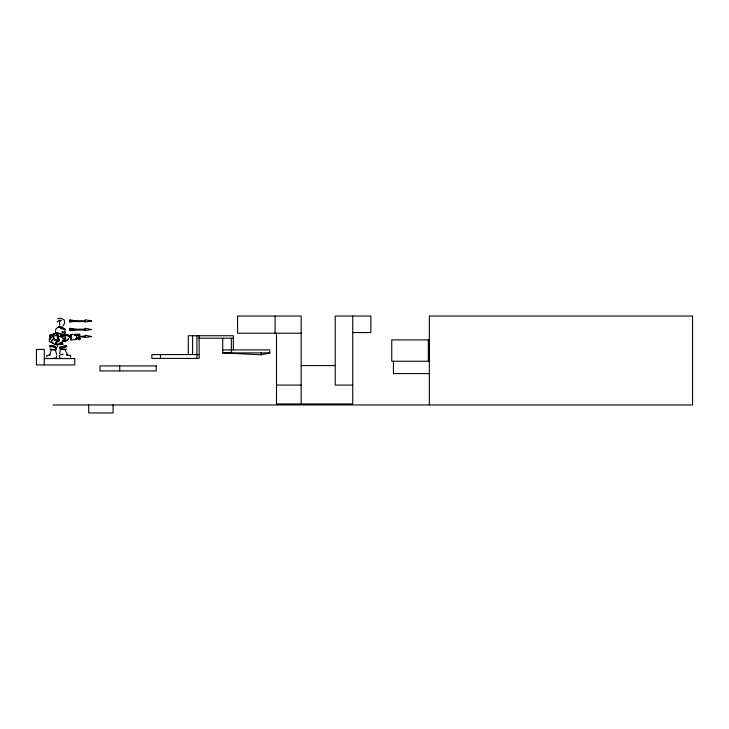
<?xml version="1.0" encoding="UTF-8"?>
<svg xmlns="http://www.w3.org/2000/svg" width="729" height="729" viewBox="0 0 729 729"><rect width="100%" height="100%" fill="white"/><g stroke="black" fill="none" stroke-linecap="round" stroke-linejoin="round"><path stroke-width="1.09" d="M56.744 340.416L56.844 343.851L57.728 344.07A5.996 1.166 10 0 0 58.785 344.152M63.077 339.103L62.712 336.643L60.689 335.787M58.384 338.065L58.065 335.003L57.181 333.654L56.097 333.253L53.326 334.028M56.598 341.245C60.443 342.047 56.725 338.347 57.144 335.622L57.281 335.185C55.422 334.183 57.965 333.253 56.525 334.028C54.866 332.816 57.099 333.873 53.964 333.955L54.447 333.836L50.173 334.848L49.636 336.625L50.283 338.903M53.919 338.32L51.877 335.258L50.392 335.468L50.711 339.067M49.709 355.47L51.249 349.647L55.522 350.275L56.643 354.476M73.182 334.456L70.74 334.456L70.74 340.006L76.436 339.395L76.554 338.311M71.078 335.304L71.078 339.149M70.74 340.006L70.895 338.611M76.436 335.058L76.436 339.395M62.339 336.269L58.147 336.461M57.491 346.804L57.691 345.792L56.06 343.924M59.559 353.693L60.389 349.555L64.999 349.555L67.059 353.693L67.232 355.524M76.399 338.538L76.089 339.131L75.98 338.566M60.06 342.849L59.787 344.024L58.839 344.024M61.318 342.348L60.325 342.348L60.161 344.516L58.475 344.516M65.109 338.065L65.027 335.003L64.954 335.513L62.885 334.629M65.309 338.056L65.519 335.112L65.601 338.183M56.826 355.816L56.115 358.048L53.8 358.048M51.959 336.461L52.616 334.939M61.746 342.594L62.776 340.379M63.678 340.944L63.004 340.662L63.578 339.504M49.718 346.603L50.11 346.002L52.634 346.038L54.775 346.676L56.634 348.662M50.128 347.305L50.52 346.712L52.734 346.749L54.566 347.368L56.051 349.319M68.79 338.356L67.241 340.643L64.826 341.081L66.858 340.479L67.833 339.04M62.995 326.118L64.635 323.129L64.134 319.703L60.826 318.209L57.764 318.71M49.791 346.093L50.219 345.546L54.848 346.157L56.57 347.979M58.575 339.049L57.919 341.081M58.302 341.208L58.994 339.049M79.397 339.75L77.256 337.609L76.445 338.192L79.397 339.75L80.226 338.912L78.796 337.481M57.053 322.172L58.967 320.396L61.4 320.304L59.559 321.699L59.55 325.143M62.475 335.75L61.71 336.379L62.803 336.552L62.348 336.379L63.669 334.821L62.922 334.529M62.348 336.379L63.223 335.75M51.741 337.29L49.417 338.748L49.335 341.454L51.586 342.721M76.937 338.566L77.511 338.21M49.827 349.109L56.005 349.811M61.71 336.379L63.004 335.787L62.639 336.552L60.553 336.306M49.827 354.494L46.547 355.88L46.993 357M60.124 348.553L66.312 346.776M65.61 332.296L64.516 332.433L64.498 334.137L63.578 334.921L55.368 332.424L55.814 329.098L58.238 327.02L64.662 328.724L58.238 327.02L61.929 327.367L64.89 329.417L64.99 332.479L62.074 331.413M80.226 338.912L78.304 336.315M50.173 334.848A4.593 3.244 -89.2 0 1 53.499 336.078L58.065 335.003L55.604 333.372M65.136 339.304L63.979 340.343L64.362 341.044M63.35 346.457L65.428 346.002M222.728 338.229L222.728 352.909L261.173 354.786L269.785 352.909L269.785 349.911L222.728 349.911M60.598 354.422L63.195 354.239M61.436 336.506L61.801 336.944L59.35 336.525M85.056 320.714L70.886 320.714L70.886 321.553L85.056 321.553M85.056 329.216L70.886 329.216L70.886 330.055L85.056 330.055M65.355 329.417L61.172 328.661M352.727 332.561L370.87 332.561L370.87 316.049L335.212 316.049L335.212 385.103L352.727 385.103M301.186 333.226L237.572 333.226L237.572 316.049L301.186 316.049L301.186 403.948M78.495 334.657L74.085 335.003L78.668 335.003M79.607 336.224L85.056 336.224M79.607 337.062L85.056 337.062M198.306 338.229L233.344 338.229M56.744 342.849L55.96 342.849L54.866 344.516M60.543 342.849L61.901 342.849L62.995 343.842L62.995 344.516L60.999 344.516M57.627 344.516L54.32 344.516L54.32 343.842M66.767 345.655L59.714 347.141L60.243 347.141M66.895 346.138L59.505 347.806L60.033 347.806M60.124 349.054L66.631 349.054M222.728 352.909L269.785 352.909M199.145 354.576L151.86 354.576L151.86 358.413L199.145 358.413L199.145 335.732M59.824 358.413L61.983 358.413M44.287 358.577L74.814 358.577L74.814 364.919L36.45 364.919L36.45 349.41L44.287 349.41L44.287 364.919M429.764 361.247L391.746 361.247L391.746 339.896L429.108 339.896L429.108 361.247M301.186 365.584L335.212 365.584M429.764 373.594L393.441 373.594L393.441 361.247M276.501 385.103L301.186 385.103M53.007 404.95L692.55 404.95L692.55 316.049L429.345 316.049L429.345 404.95M54.128 339.668L56.343 339.842L56.78 340.534L55.504 343.459L55.923 343.669L57.245 340.653L56.716 340.106M60.817 327.02L60.571 327.02M61.291 327.23L61.537 327.23M66.421 354.649L70.549 355.533L70.567 357M65.027 335.003L65.519 335.112M64.717 335.067L69.091 336.078L68.79 336.916M63.004 340.662L65.2 341.245M78.532 335.003L75.679 334.31L75.679 335.276M60.252 326.929L61.154 327.203M59.003 327.321L61.354 328.041M63.049 334.31L64.69 334.903L55.368 332.424M62.129 332.442L65.346 333.199L64.27 332.442M49.718 335.641L50.192 335.823M53.135 336.916L54.748 339.878M60.106 336.269L61.801 336.944M53.454 343.414L51.549 342.375L51.613 340.999L53.399 339.167L55.231 340.197M55.222 340.069L53.463 339.085L51.65 340.215L51.586 342.338L53.345 343.323M61.354 342.849L62.457 344.516M67.669 335.258L68.736 336.461M61.528 342.348L61.901 342.849M56.689 333.773L57.582 335.112L58.12 340.106M53.499 336.078L53.609 337.09M70.74 334.456L70.895 335.841M428.333 339.896L428.333 361.247M352.727 316.049L352.727 403.948L276.501 403.948L276.501 333.226M275.097 316.049L275.097 333.226M261.173 352.836L261.173 354.786M233.344 349.911L233.344 335.732L188.292 335.732L188.292 354.576M231.339 338.229L231.339 352.909M196.903 335.732L196.903 358.413M192.602 335.732L192.602 354.576M160.471 354.576L160.471 358.413M119.72 365.922L119.72 370.924M113.05 404.95L113.05 412.951L88.701 412.951L88.701 404.95M79.507 334.31L79.507 335.276M69.565 335.231L69.565 337.563M66.184 334.848A4.593 2.816 89.3 0 1 69.091 336.078M59.742 355.816C59.723 362.623 59.104 352.508 59.742 355.816M63.842 339.049L63.305 340.243L63.824 341.208L65.127 340.88L65.519 340.006L64.89 338.812L63.842 339.049M64.261 339.267L63.76 340.397L64.243 341.3L65.236 341.081L65.738 339.96L65.255 339.049L64.261 339.267M58.12 338.812L57.427 340.972L58.739 341.3L59.395 339.267L58.12 338.812M58.593 339.304L58.019 340.006L58.721 341.044L59.295 340.343L58.593 339.304M76.108 321.006L69.565 322.054L69.565 319.721L76.108 321.006M91.608 321.006L85.056 322.054L85.056 319.721L91.608 321.006M76.108 329.517L69.565 330.556L69.565 328.223L76.108 329.517M91.608 329.517L85.056 330.556L85.056 328.223L91.608 329.517M91.608 336.516L85.056 337.563L85.056 335.231L91.608 336.516M79.671 334.31L75.515 334.31L75.515 335.276L79.671 335.276L79.671 334.31M156.161 365.922L99.946 365.922L99.946 370.924L156.161 370.924L156.161 365.922"/></g></svg>
